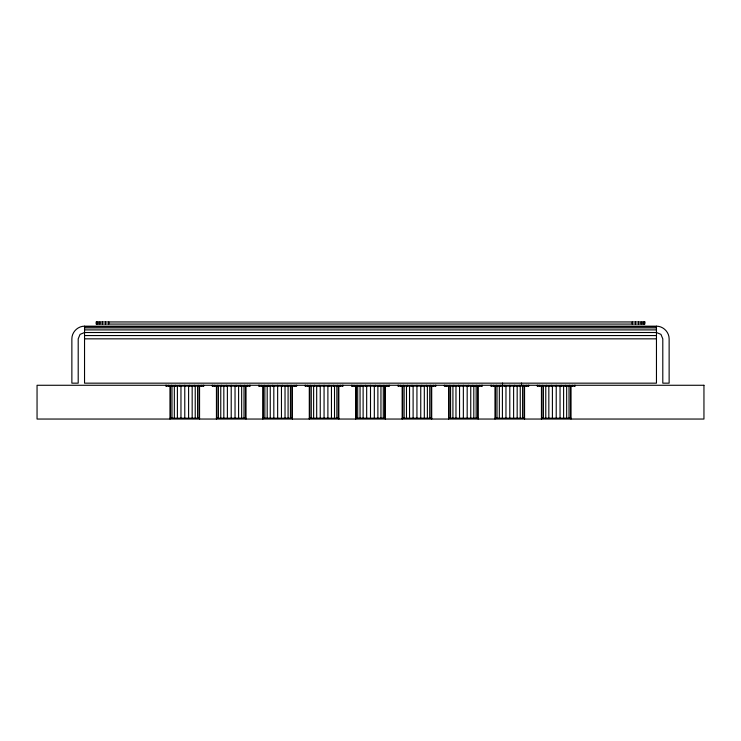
<?xml version="1.0" encoding="UTF-8"?>
<svg xmlns="http://www.w3.org/2000/svg" width="741" height="741" viewBox="0 0 741 741"><rect width="100%" height="100%" fill="white"/><g stroke="black" fill="none" stroke-linecap="round" stroke-linejoin="round"><path stroke-width="1.11" d="M84.539 326.179C77.759 326.142 71.831 332.07 71.868 338.841L71.868 383.162L78.203 383.162L78.203 338.841L80.056 334.367L84.539 332.514L656.461 332.514L660.944 334.367L662.797 338.841L662.797 383.162L669.132 383.162L669.132 338.841C669.169 332.07 663.241 326.142 656.461 326.179L84.539 326.179L84.539 383.162L656.461 383.162L656.461 326.179M84.539 326.614L656.461 326.614M84.539 327.874L656.461 327.874M84.539 329.893L656.461 329.893M84.539 335.562L656.461 335.562M84.539 338.841L656.461 338.841M170.004 418.193L199.551 418.193M216.437 418.193L245.984 418.193M262.87 418.193L292.417 418.193M309.293 418.193L338.841 418.193M355.726 418.193L385.274 418.193M402.159 418.193L431.707 418.193M448.583 418.193L478.13 418.193M495.016 418.193L524.563 418.193M541.449 418.193L570.996 418.193M644.429 321.955L644.429 324.067M643.16 321.955L643.16 324.067M641.15 321.955L641.15 324.067M638.529 321.955L638.529 324.067M635.472 321.955L635.472 324.067M632.193 321.955L632.193 324.067M575.211 385.274L575.211 386.117L537.225 386.117L537.225 385.274M574.562 385.274L574.562 386.117M572.673 385.274L572.673 386.117M570.996 386.117L570.996 419.045M570.487 386.117L570.487 418.193M569.653 385.274L569.653 386.117M569.014 386.117L569.014 418.193M566.661 386.117L566.661 418.193M565.716 385.274L565.716 386.117M563.605 386.117L563.605 418.193M561.132 385.274L561.132 386.117M560.039 386.117L560.039 418.193M556.222 385.274L556.222 418.193M552.397 386.117L552.397 418.193M551.304 385.274L551.304 386.117M548.831 386.117L548.831 418.193M546.719 385.274L546.719 386.117M545.774 386.117L545.774 418.193M543.422 386.117L543.422 418.193M542.792 385.274L542.792 386.117M541.949 386.117L541.949 418.193M541.449 386.117L541.449 419.045M539.772 385.274L539.772 386.117M537.873 385.274L537.873 386.117M528.787 385.274L528.787 386.117L490.792 386.117L490.792 385.274M528.138 385.274L528.138 386.117M526.24 385.274L526.24 386.117M524.563 386.117L524.563 419.045M524.063 386.117L524.063 418.193M523.22 385.274L523.22 386.117M522.581 386.117L522.581 418.193M521.507 383.051L521.507 385.274M520.238 386.117L520.238 418.193M519.284 385.274L519.284 386.117M517.172 386.117L517.172 418.193M514.708 385.274L514.708 386.117M513.615 386.117L513.615 418.193M509.789 385.274L509.789 418.193M505.964 386.117L505.964 418.193M504.871 385.274L504.871 386.117M502.509 383.051L502.509 385.274M502.407 386.117L502.407 418.193M500.295 385.274L500.295 386.117M499.341 386.117L499.341 418.193M496.998 386.117L496.998 418.193M496.359 385.274L496.359 386.117M495.516 386.117L495.516 418.193M495.016 386.117L495.016 419.045M493.339 385.274L493.339 386.117M491.44 385.274L491.44 386.117M482.354 385.274L482.354 386.117L444.368 386.117L444.368 385.274M481.706 385.274L481.706 386.117M479.807 385.274L479.807 386.117M478.13 386.117L478.13 419.045M477.63 386.117L477.63 418.193M476.787 385.274L476.787 386.117M476.157 386.117L476.157 418.193M473.805 386.117L473.805 418.193M472.86 385.274L472.86 386.117M470.748 386.117L470.748 418.193M468.275 385.274L468.275 386.117M467.182 386.117L467.182 418.193M463.357 385.274L463.357 418.193M459.54 386.117L459.54 418.193M458.447 385.274L458.447 386.117M455.974 386.117L455.974 418.193M453.863 385.274L453.863 386.117M452.918 386.117L452.918 418.193M450.565 386.117L450.565 418.193M449.926 385.274L449.926 386.117M449.092 386.117L449.092 418.193M448.583 386.117L448.583 419.045M446.906 385.274L446.906 386.117M445.017 385.274L445.017 386.117M435.921 385.274L435.921 386.117L397.936 386.117L397.936 385.274M435.273 385.274L435.273 386.117M433.383 385.274L433.383 386.117M431.707 386.117L431.707 419.045M431.197 386.117L431.197 418.193M430.364 385.274L430.364 386.117M429.724 386.117L429.724 418.193M427.372 386.117L427.372 418.193M426.427 385.274L426.427 386.117M424.315 386.117L424.315 418.193M421.842 385.274L421.842 386.117M420.749 386.117L420.749 418.193M416.933 385.274L416.933 418.193M413.108 386.117L413.108 418.193M412.015 385.274L412.015 386.117M409.541 386.117L409.541 418.193M407.43 385.274L407.43 386.117M406.485 386.117L406.485 418.193M404.132 386.117L404.132 418.193M403.502 385.274L403.502 386.117M402.659 386.117L402.659 418.193M402.159 386.117L402.159 419.045M400.483 385.274L400.483 386.117M398.584 385.274L398.584 386.117M389.497 385.274L389.497 386.117L351.503 386.117L351.503 385.274M388.849 385.274L388.849 386.117M386.95 385.274L386.95 386.117M385.274 386.117L385.274 419.045M384.774 386.117L384.774 418.193M383.931 385.274L383.931 386.117M383.292 386.117L383.292 418.193M380.948 386.117L380.948 418.193M379.994 385.274L379.994 386.117M377.882 386.117L377.882 418.193M375.418 385.274L375.418 386.117M374.325 386.117L374.325 418.193M370.5 385.274L370.5 418.193M366.675 386.117L366.675 418.193M365.582 385.274L365.582 386.117M363.118 386.117L363.118 418.193M361.006 385.274L361.006 386.117M360.052 386.117L360.052 418.193M357.708 386.117L357.708 418.193M357.069 385.274L357.069 386.117M356.226 386.117L356.226 418.193M355.726 386.117L355.726 419.045M354.05 385.274L354.05 386.117M352.151 385.274L352.151 386.117M343.064 385.274L343.064 386.117L305.079 386.117L305.079 385.274M342.416 385.274L342.416 386.117M340.517 385.274L340.517 386.117M338.841 386.117L338.841 419.045M338.341 386.117L338.341 418.193M337.498 385.274L337.498 386.117M336.868 386.117L336.868 418.193M334.515 386.117L334.515 418.193M333.57 385.274L333.57 386.117M331.459 386.117L331.459 418.193M328.985 385.274L328.985 386.117M327.892 386.117L327.892 418.193M324.067 385.274L324.067 418.193M320.251 386.117L320.251 418.193M319.158 385.274L319.158 386.117M316.685 386.117L316.685 418.193M314.573 385.274L314.573 386.117M313.628 386.117L313.628 418.193M311.276 386.117L311.276 418.193M310.636 385.274L310.636 386.117M309.803 386.117L309.803 418.193M309.293 386.117L309.293 419.045M307.617 385.274L307.617 386.117M305.727 385.274L305.727 386.117M296.632 385.274L296.632 386.117L258.646 386.117L258.646 385.274M295.983 385.274L295.983 386.117M294.094 385.274L294.094 386.117M292.417 386.117L292.417 419.045M291.908 386.117L291.908 418.193M291.074 385.274L291.074 386.117M290.435 386.117L290.435 418.193M288.082 386.117L288.082 418.193M287.137 385.274L287.137 386.117M285.026 386.117L285.026 418.193M282.553 385.274L282.553 386.117M281.46 386.117L281.46 418.193M277.643 385.274L277.643 418.193M273.818 386.117L273.818 418.193M272.725 385.274L272.725 386.117M270.252 386.117L270.252 418.193M268.14 385.274L268.14 386.117M267.195 386.117L267.195 418.193M264.843 386.117L264.843 418.193M264.213 385.274L264.213 386.117M263.37 386.117L263.37 418.193M262.87 386.117L262.87 419.045M261.193 385.274L261.193 386.117M259.294 385.274L259.294 386.117M250.208 385.274L250.208 386.117L212.213 386.117L212.213 385.274M249.56 385.274L249.56 386.117M247.661 385.274L247.661 386.117M245.984 386.117L245.984 419.045M245.484 386.117L245.484 418.193M244.641 385.274L244.641 386.117M244.002 386.117L244.002 418.193M241.659 386.117L241.659 418.193M240.705 385.274L240.705 386.117M238.593 386.117L238.593 418.193M236.129 385.274L236.129 386.117M235.036 386.117L235.036 418.193M231.211 385.274L231.211 418.193M227.385 386.117L227.385 418.193M226.292 385.274L226.292 386.117M223.828 386.117L223.828 418.193M221.716 385.274L221.716 386.117M220.762 386.117L220.762 418.193M218.419 386.117L218.419 418.193M217.78 385.274L217.78 386.117M216.937 386.117L216.937 418.193M216.437 386.117L216.437 419.045M214.76 385.274L214.76 386.117M212.862 385.274L212.862 386.117M203.775 385.274L203.775 386.117L165.789 386.117L165.789 385.274M203.127 385.274L203.127 386.117M201.228 385.274L201.228 386.117M199.551 386.117L199.551 419.045M199.051 386.117L199.051 418.193M198.208 385.274L198.208 386.117M197.578 386.117L197.578 418.193M195.226 386.117L195.226 418.193M194.281 385.274L194.281 386.117M192.169 386.117L192.169 418.193M189.696 385.274L189.696 386.117M188.603 386.117L188.603 418.193M184.778 385.274L184.778 418.193M180.961 386.117L180.961 418.193M179.868 385.274L179.868 386.117M177.395 386.117L177.395 418.193M175.284 385.274L175.284 386.117M174.339 386.117L174.339 418.193M171.986 386.117L171.986 418.193M171.347 385.274L171.347 386.117M170.513 386.117L170.513 418.193M170.004 386.117L170.004 419.045M168.327 385.274L168.327 386.117M166.438 385.274L166.438 386.117M108.807 321.955L108.807 324.067M105.528 321.955L105.528 324.067M102.471 321.955L102.471 324.067M99.85 321.955L99.85 324.067M97.84 321.955L97.84 324.067M96.571 321.955L96.571 324.067M644.855 321.955L96.145 321.955L96.145 324.067L644.855 324.067L644.855 321.955M703.95 385.274L37.05 385.274L37.05 419.045L703.95 419.045L703.95 385.274"/></g></svg>
